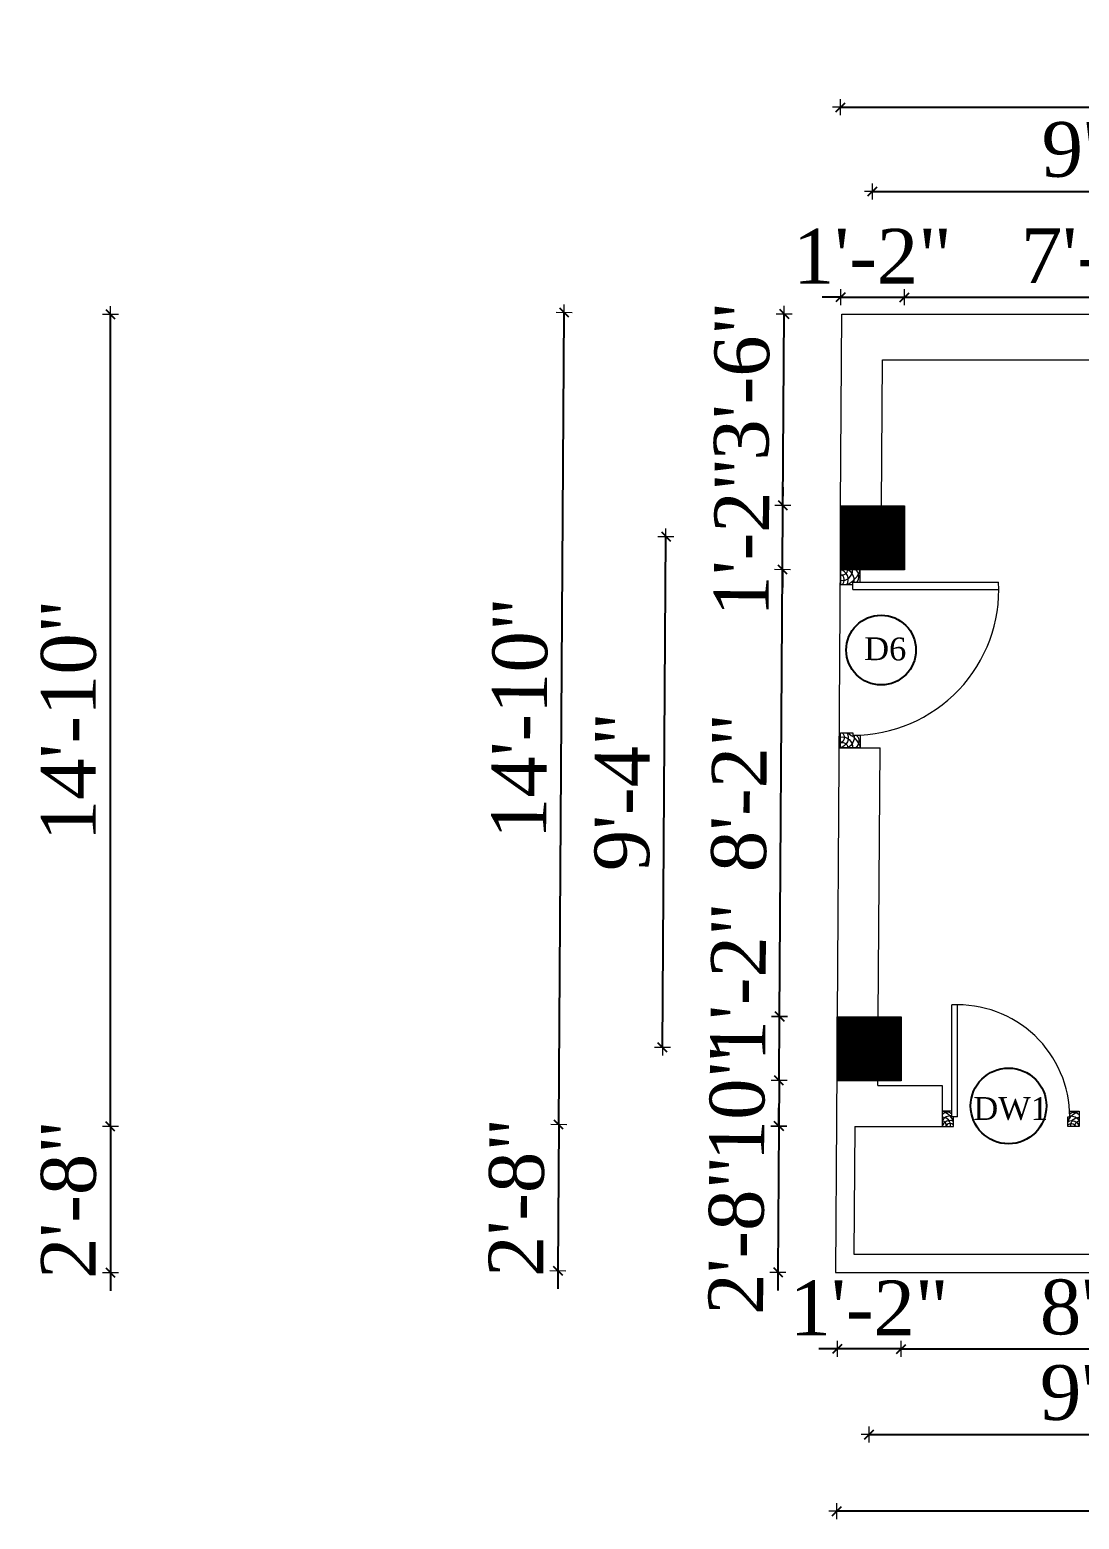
# Model space of a CAD drawing. Header units: inches. Extents: x 4069 to 291496, y -47643 to 12535.
# Drawn here: x 38003.6 to 38233.4, y 951.2 to 1277.6 of the extents above; entities that cross this region are included whole.
import ezdxf

# ---------------------------------------------------------------- set-up
doc = ezdxf.new("R2010")
doc.units = ezdxf.units.IN
doc.header["$LTSCALE"] = 5
doc.header["$MEASUREMENT"] = 0
for name, color, linetype, lineweight in [('A-WALL', 7, 'Continuous', 9), ('Dimension', 7, 'Continuous', 18), ('DOOR', 62, 'Continuous', 0)]:
    doc.layers.add(name, color=color, linetype=linetype, lineweight=lineweight)
doc.layers.add('dim line', color=7, linetype='Continuous', lineweight=15, true_color=0xfab2b2)
doc.layers.add('TEXT', color=6, linetype='Continuous')
doc.layers.add('WALL', color=7, linetype='Continuous')
doc.styles.add('ordinary', font='times.ttf')
doc.dimstyles.new('Copy of 96', dxfattribs={"dimtxt": 7, "dimasz": 4, "dimexe": 0.5, "dimexo": 0.5, "dimgap": 3, "dimtad": 1, "dimdec": 1, "dimzin": 11, "dimdsep": 46, "dimlunit": 4, "dimtxsty": 'ordinary', "dimblk": 'OBLIQUE', "dimcen": 0.09, "dimse1": 1, "dimse2": 1, "dimclrt": 6, "dimazin": 0, "dimtfac": 1, "dimtdec": 1, "dimtix": 1, "dimtmove": 2, "dimatfit": 3, "dimldrblk": 'leader', "dimfxl": 0.5, "dimfxlon": 1, "dimtolj": 1, "dimtzin": 0, "dimarcsym": 0})
pattern_1 = [(45, (13867.98235, -442.42636), (-0.08838834765, 0.08838834765), [])]

# ---------------------------------------------------------------- blocks, each defined once
blk = doc.blocks.new('oblique')
at = {"color": 0, "lineweight": -2}
blk.add_line((0.25, 0.25), (-0.25, -0.25), dxfattribs=at)
at = {"layer": 'dim line', "lineweight": 9}
for p, q in [((-0.4375, 0), (0.4375, 0)), ((0, 0.4375), (0, -0.4375))]:
    blk.add_line(p, q, dxfattribs=at)
blk = doc.blocks.new('*D1678')
at = {"layer": 'A-WALL', "color": 0, "lineweight": -2, "ltscale": 5, "transparency": 16777216}
blk.add_line((38021.25, 1037.29), (38021.25, 1215.29), dxfattribs=at)
at = {"layer": 'Defpoints', "color": 0, "ltscale": 5, "transparency": 16777216}
for p in [(37859.21, 1215.29, -58.17), (38021.25, 1215.29), (37885.16, 1037.29, -58.17)]:
    blk.add_point(p, dxfattribs=at)
at = {"layer": 'A-WALL', "color": 0, "lineweight": -2, "ltscale": 5, "transparency": 16777216, "xscale": 4, "yscale": 4, "zscale": 4}
for p, rotation in [((38021.25, 1215.29), 90), ((38021.25, 1037.29), 270)]:
    blk.add_blockref('oblique', p, dxfattribs=dict(at, rotation=rotation))
at = {"layer": 'A-WALL', "color": 6, "ltscale": 5, "transparency": 16777216, "insert": (38012.15, 1126.29), "char_height": 12, "attachment_point": 5, "rotation": 90, "style": 'ordinary'}
blk.add_mtext('\\A1;14\'-10"', dxfattribs=at)
blk = doc.blocks.new('_OBLIQUE')
at = {"color": 0, "linetype": 'ByBlock'}
blk.add_line((-0.5, -0.5), (0.5, 0.5), dxfattribs=at)
blk = doc.blocks.new('leader')
at = {"layer": 'Dimension'}
for p, q in [((0, -4.328), (0, 4.328)), ((-4.424, 0), (4.424, 0))]:
    blk.add_line(p, q, dxfattribs=at)
blk = doc.blocks.new('*D1685')
at = {"layer": 'A-WALL', "color": 0, "lineweight": -2, "ltscale": 5, "transparency": 16777216}
for p, q in [((38021.25, 1037.29), (38021.25, 1041.29)), ((38021.25, 1037.29), (38021.25, 1005.29)), ((38021.25, 1005.29), (38021.25, 1001.29))]:
    blk.add_line(p, q, dxfattribs=at)
at = {"layer": 'Defpoints', "color": 0, "ltscale": 5, "transparency": 16777216}
for p in [(37885.16, 1037.29, -58.17), (37864.77, 1005.29, -58), (38021.25, 1005.29)]:
    blk.add_point(p, dxfattribs=at)
at = {"layer": 'A-WALL', "color": 0, "lineweight": -2, "ltscale": 5, "transparency": 16777216, "xscale": 4, "yscale": 4, "zscale": 4}
for p, rotation in [((38021.25, 1037.29), 270), ((38021.25, 1005.29), 90)]:
    blk.add_blockref('oblique', p, dxfattribs=dict(at, rotation=rotation))
at = {"layer": 'A-WALL', "color": 6, "ltscale": 5, "transparency": 16777216, "insert": (38012.15, 1021.29), "char_height": 12, "attachment_point": 5, "rotation": 90, "style": 'ordinary'}
blk.add_mtext('\\A1;2\'-8"', dxfattribs=at)
blk = doc.blocks.new('A$C27B36B59')
at = {"layer": 'DOOR'}
for p, q in [((0, 4), (0, 0)), ((2.5, 4), (0, 4)), ((2.5, 2.5), (2.5, 4)), ((0, 0), (3, 0)), ((3, 2.5), (2.5, 2.5)), ((3, 0), (3, 2.5))]:
    blk.add_line(p, q, dxfattribs=at)
for centre, radius, start, end in [((-1.4, -0.54), 4.75, 22.1411, 72.838), ((1.34, 2.09), 1.64, 45.138, 144.8948), ((2.21, 0.3), 2.49, 83.3149, 152.658), ((0.13, 0.37), 2.05, 349.4875, 93.6805), ((1.96, -0.47), 2.01, 58.7447, 166.495), ((-0.06, 0.32), 1.13, 343.542, 86.947), ((2.08, -0.4), 1.17, 38.2816, 160.1519)]:
    blk.add_arc(centre, radius, start, end, dxfattribs=at)
blk = doc.blocks.new('D2')
at = {"layer": 'DOOR'}
for p, q in [((74473.95, 24047.59), (74473.95, 24018.09)), ((74473.95, 24047.59), (74475.45, 24047.59)), ((74475.45, 24047.59), (74475.45, 24018.13))]:
    blk.add_line(p, q, dxfattribs=at)
blk.add_arc((74473.95, 24047.59), 29.5, 180, 272.9146, dxfattribs=at)
at = {"layer": 'DOOR', "xscale": -1, "rotation": 180}
blk.add_blockref('A$C27B36B59', (74441.95, 24050.09), dxfattribs=at)
at = {"layer": 'DOOR', "rotation": 180}
blk.add_blockref('A$C27B36B59', (74477.95, 24050.09), dxfattribs=at)
blk = doc.blocks.new('*D1750')
at = {"layer": 'A-WALL', "color": 0, "lineweight": -2, "ltscale": 50, "transparency": 16777216}
for p, q in [((38180.44, 988.54), (38176.44, 988.54)), ((38194.44, 988.54), (38180.44, 988.54)), ((38194.44, 988.54), (38198.44, 988.54))]:
    blk.add_line(p, q, dxfattribs=at)
at = {"layer": 'Defpoints', "color": 0, "ltscale": 50, "transparency": 16777216}
for p in [(38180.44, 1047.29, -58.17), (38194.44, 1047.29, -58.17), (38180.44, 988.54)]:
    blk.add_point(p, dxfattribs=at)
at = {"layer": 'A-WALL', "color": 0, "lineweight": -2, "ltscale": 50, "transparency": 16777216, "xscale": 4, "yscale": 4, "zscale": 4}
blk.add_blockref('oblique', (38180.44, 988.54), dxfattribs=at)
at = {"layer": 'A-WALL', "color": 0, "lineweight": -2, "ltscale": 50, "transparency": 16777216, "xscale": 4, "yscale": 4, "zscale": 4, "rotation": 180}
blk.add_blockref('oblique', (38194.44, 988.54), dxfattribs=at)
at = {"layer": 'A-WALL', "color": 6, "ltscale": 50, "transparency": 16777216, "insert": (38187.44, 997.54), "char_height": 12, "attachment_point": 5, "style": 'ordinary'}
blk.add_mtext('\\A1;1\'-2"', dxfattribs=at)
blk = doc.blocks.new('*D1751')
at = {"layer": 'A-WALL', "color": 0, "lineweight": -2, "ltscale": 5, "transparency": 16777216}
blk.add_line((38194.44, 988.54), (38290.06, 988.54), dxfattribs=at)
at = {"layer": 'Defpoints', "color": 0, "ltscale": 5, "transparency": 16777216}
for p in [(38194.44, 1047.29, -58.17), (38290.06, 1047.29, -58.17), (38290.06, 988.54)]:
    blk.add_point(p, dxfattribs=at)
at = {"layer": 'A-WALL', "color": 0, "lineweight": -2, "ltscale": 5, "transparency": 16777216, "xscale": 4, "yscale": 4, "zscale": 4, "rotation": 180}
blk.add_blockref('oblique', (38194.44, 988.54), dxfattribs=at)
at = {"layer": 'A-WALL', "color": 0, "lineweight": -2, "ltscale": 5, "transparency": 16777216, "xscale": 4, "yscale": 4, "zscale": 4}
blk.add_blockref('oblique', (38290.06, 988.54), dxfattribs=at)
at = {"layer": 'A-WALL', "color": 6, "ltscale": 5, "transparency": 16777216, "insert": (38242.25, 997.64), "char_height": 12, "attachment_point": 5, "style": 'ordinary'}
blk.add_mtext('\\A1;8\'-0"', dxfattribs=at)
blk = doc.blocks.new('*D1710')
at = {"layer": 'A-WALL', "color": 0, "lineweight": -2, "ltscale": 5, "transparency": 16777216}
blk.add_line((38187.44, 969.79), (38297.06, 969.79), dxfattribs=at)
at = {"layer": 'Defpoints', "color": 0, "ltscale": 5, "transparency": 16777216}
for p in [(38187.44, 1054.29, -58.17), (38297.06, 1054.29, -58.17), (38297.06, 969.79)]:
    blk.add_point(p, dxfattribs=at)
at = {"layer": 'A-WALL', "color": 0, "lineweight": -2, "ltscale": 5, "transparency": 16777216, "xscale": 4, "yscale": 4, "zscale": 4, "rotation": 180}
blk.add_blockref('oblique', (38187.44, 969.79), dxfattribs=at)
at = {"layer": 'A-WALL', "color": 0, "lineweight": -2, "ltscale": 5, "transparency": 16777216, "xscale": 4, "yscale": 4, "zscale": 4}
blk.add_blockref('oblique', (38297.06, 969.79), dxfattribs=at)
at = {"layer": 'A-WALL', "color": 6, "ltscale": 5, "transparency": 16777216, "insert": (38242.25, 978.91), "char_height": 12, "attachment_point": 5, "style": 'ordinary'}
blk.add_mtext('\\A1;9\'-2"', dxfattribs=at)
blk = doc.blocks.new('*D1711')
at = {"layer": 'A-WALL', "color": 0, "lineweight": -2, "ltscale": 5, "transparency": 16777216}
blk.add_line((38594.02, 952.98), (38180.35, 952.98), dxfattribs=at)
at = {"layer": 'Defpoints', "color": 0, "ltscale": 5, "transparency": 16777216}
for p in [(38594.02, 1157.63, -58), (38180.35, 1047.29, -58.17), (38180.35, 952.98)]:
    blk.add_point(p, dxfattribs=at)
at = {"layer": 'A-WALL', "color": 0, "lineweight": -2, "ltscale": 5, "transparency": 16777216, "xscale": 4, "yscale": 4, "zscale": 4, "rotation": 180}
blk.add_blockref('oblique', (38180.35, 952.98), dxfattribs=at)
at = {"layer": 'A-WALL', "color": 0, "lineweight": -2, "ltscale": 5, "transparency": 16777216, "xscale": 4, "yscale": 4, "zscale": 4}
blk.add_blockref('oblique', (38594.02, 952.98), dxfattribs=at)
at = {"layer": 'A-WALL', "color": 6, "ltscale": 5, "transparency": 16777216, "insert": (38387.18, 962.08), "char_height": 12, "attachment_point": 5, "style": 'ordinary'}
blk.add_mtext('\\A1;34\'-6"', dxfattribs=at)
blk = doc.blocks.new('*D1759')
at = {"layer": 'A-WALL', "color": 0, "lineweight": -2, "ltscale": 50, "transparency": 16777216}
for p, q in [((38181.17, 1219), (38177.17, 1219)), ((38181.17, 1219), (38195.17, 1219)), ((38195.17, 1219), (38199.17, 1219))]:
    blk.add_line(p, q, dxfattribs=at)
at = {"layer": 'Defpoints', "color": 0, "ltscale": 50, "transparency": 16777216}
for p in [(38195.17, 1219), (38181.17, 1173.29, -58.17), (38195.17, 1173.29, -58.17)]:
    blk.add_point(p, dxfattribs=at)
at = {"layer": 'A-WALL', "color": 0, "lineweight": -2, "ltscale": 50, "transparency": 16777216, "xscale": 4, "yscale": 4, "zscale": 4}
blk.add_blockref('oblique', (38181.17, 1219), dxfattribs=at)
at = {"layer": 'A-WALL', "color": 0, "lineweight": -2, "ltscale": 50, "transparency": 16777216, "xscale": 4, "yscale": 4, "zscale": 4, "rotation": 180}
blk.add_blockref('oblique', (38195.17, 1219), dxfattribs=at)
at = {"layer": 'A-WALL', "color": 6, "ltscale": 50, "transparency": 16777216, "insert": (38188.17, 1228), "char_height": 12, "attachment_point": 5, "style": 'ordinary'}
blk.add_mtext('\\A1;1\'-2"', dxfattribs=at)
blk = doc.blocks.new('*D1760')
at = {"layer": 'A-WALL', "color": 0, "lineweight": -2, "ltscale": 5, "transparency": 16777216}
blk.add_line((38195.17, 1219), (38290.06, 1219), dxfattribs=at)
at = {"layer": 'Defpoints', "color": 0, "ltscale": 5, "transparency": 16777216}
for p in [(38290.06, 1219), (38195.17, 1173.29, -58.17), (38290.06, 1173.29, -58.17)]:
    blk.add_point(p, dxfattribs=at)
at = {"layer": 'A-WALL', "color": 0, "lineweight": -2, "ltscale": 5, "transparency": 16777216, "xscale": 4, "yscale": 4, "zscale": 4, "rotation": 180}
blk.add_blockref('oblique', (38195.17, 1219), dxfattribs=at)
at = {"layer": 'A-WALL', "color": 0, "lineweight": -2, "ltscale": 5, "transparency": 16777216, "xscale": 4, "yscale": 4, "zscale": 4}
blk.add_blockref('oblique', (38290.06, 1219), dxfattribs=at)
at = {"layer": 'A-WALL', "color": 6, "ltscale": 5, "transparency": 16777216, "insert": (38242.62, 1228.13), "char_height": 12, "attachment_point": 5, "style": 'ordinary'}
blk.add_mtext('\\A1;7\'-11"', dxfattribs=at)
blk = doc.blocks.new('*D1714')
at = {"layer": 'A-WALL', "color": 0, "lineweight": -2, "ltscale": 5, "transparency": 16777216}
blk.add_line((38188.17, 1242.2), (38297.06, 1242.2), dxfattribs=at)
at = {"layer": 'Defpoints', "color": 0, "ltscale": 5, "transparency": 16777216}
for p in [(38297.06, 1242.2), (38188.17, 1166.29, -58.17), (38297.06, 1166.29, -58.17)]:
    blk.add_point(p, dxfattribs=at)
at = {"layer": 'A-WALL', "color": 0, "lineweight": -2, "ltscale": 5, "transparency": 16777216, "xscale": 4, "yscale": 4, "zscale": 4, "rotation": 180}
blk.add_blockref('oblique', (38188.17, 1242.2), dxfattribs=at)
at = {"layer": 'A-WALL', "color": 0, "lineweight": -2, "ltscale": 5, "transparency": 16777216, "xscale": 4, "yscale": 4, "zscale": 4}
blk.add_blockref('oblique', (38297.06, 1242.2), dxfattribs=at)
at = {"layer": 'A-WALL', "color": 6, "ltscale": 5, "transparency": 16777216, "insert": (38242.62, 1251.32), "char_height": 12, "attachment_point": 5, "style": 'ordinary'}
blk.add_mtext('\\A1;9\'-1"', dxfattribs=at)
blk = doc.blocks.new('*D1715')
at = {"layer": 'A-WALL', "color": 0, "lineweight": -2, "ltscale": 5, "transparency": 16777216}
blk.add_line((38181.17, 1260.63), (38594.02, 1260.63), dxfattribs=at)
at = {"layer": 'Defpoints', "color": 0, "ltscale": 5, "transparency": 16777216}
for p in [(38594.02, 1260.63), (38181.17, 1173.29, -58.17), (38594.02, 1157.63, -58)]:
    blk.add_point(p, dxfattribs=at)
at = {"layer": 'A-WALL', "color": 0, "lineweight": -2, "ltscale": 5, "transparency": 16777216, "xscale": 4, "yscale": 4, "zscale": 4, "rotation": 180}
blk.add_blockref('oblique', (38181.17, 1260.63), dxfattribs=at)
at = {"layer": 'A-WALL', "color": 0, "lineweight": -2, "ltscale": 5, "transparency": 16777216, "xscale": 4, "yscale": 4, "zscale": 4}
blk.add_blockref('oblique', (38594.02, 1260.63), dxfattribs=at)
at = {"layer": 'A-WALL', "color": 6, "ltscale": 5, "transparency": 16777216, "insert": (38387.59, 1269.73), "char_height": 12, "attachment_point": 5, "style": 'ordinary'}
blk.add_mtext('\\A1;34\'-5"', dxfattribs=at)
blk = doc.blocks.new('*D1716')
at = {"layer": 'A-WALL', "color": 0, "lineweight": -2, "ltscale": 50, "transparency": 16777216}
blk.add_line((38167.72, 1047.38), (38167.81, 1061.38), dxfattribs=at)
at = {"layer": 'Defpoints', "color": 0, "ltscale": 50, "transparency": 16777216}
for p in [(38167.81, 1061.38), (38180.44, 1061.29, -58.17), (38180.35, 1047.29, -58.17)]:
    blk.add_point(p, dxfattribs=at)
at = {"layer": 'A-WALL', "color": 0, "lineweight": -2, "ltscale": 50, "transparency": 16777216, "xscale": 4, "yscale": 4, "zscale": 4}
for p, rotation in [((38167.81, 1061.38), 89.62590714726257), ((38167.72, 1047.38), 269.6259071472626)]:
    blk.add_blockref('oblique', p, dxfattribs=dict(at, rotation=rotation))
at = {"layer": 'A-WALL', "color": 6, "ltscale": 50, "transparency": 16777216, "insert": (38158.77, 1068.99), "char_height": 12, "attachment_point": 5, "rotation": 89.6259, "style": 'ordinary'}
blk.add_mtext('\\A1;1\'-2"', dxfattribs=at)
blk = doc.blocks.new('*D1717')
at = {"layer": 'A-WALL', "color": 0, "lineweight": -2, "ltscale": 5, "transparency": 16777216}
blk.add_line((38167.81, 1061.38), (38168.45, 1159.38), dxfattribs=at)
at = {"layer": 'Defpoints', "color": 0, "ltscale": 5, "transparency": 16777216}
for p in [(38168.45, 1159.38), (38181.17, 1159.29, -58.17), (38180.44, 1061.29, -58.17)]:
    blk.add_point(p, dxfattribs=at)
at = {"layer": 'A-WALL', "color": 0, "lineweight": -2, "ltscale": 5, "transparency": 16777216, "xscale": 4, "yscale": 4, "zscale": 4}
for p, rotation in [((38168.45, 1159.38), 89.6259071472208), ((38167.81, 1061.38), 269.6259071472208)]:
    blk.add_blockref('oblique', p, dxfattribs=dict(at, rotation=rotation))
at = {"layer": 'A-WALL', "color": 6, "ltscale": 5, "transparency": 16777216, "insert": (38159.03, 1110.44), "char_height": 12, "attachment_point": 5, "rotation": 89.6259, "style": 'ordinary'}
blk.add_mtext('\\A1;8\'-2"', dxfattribs=at)
blk = doc.blocks.new('*D1766')
at = {"layer": 'A-WALL', "color": 0, "lineweight": -2, "ltscale": 5, "transparency": 16777216}
for p, q in [((38168.54, 1173.38), (38168.57, 1177.38)), ((38168.45, 1159.38), (38168.54, 1173.38)), ((38168.45, 1159.38), (38168.43, 1155.38))]:
    blk.add_line(p, q, dxfattribs=at)
at = {"layer": 'Defpoints', "color": 0, "ltscale": 5, "transparency": 16777216}
for p in [(38168.54, 1173.38), (38181.17, 1173.29, -58.17), (38181.17, 1159.29, -58.17)]:
    blk.add_point(p, dxfattribs=at)
at = {"layer": 'A-WALL', "color": 0, "lineweight": -2, "ltscale": 5, "transparency": 16777216, "xscale": 4, "yscale": 4, "zscale": 4}
for p, rotation in [((38168.54, 1173.38), 269.6259071472208), ((38168.45, 1159.38), 89.6259071472208)]:
    blk.add_blockref('oblique', p, dxfattribs=dict(at, rotation=rotation))
at = {"layer": 'A-WALL', "color": 6, "ltscale": 5, "transparency": 16777216, "insert": (38159.5, 1166.44), "char_height": 12, "attachment_point": 5, "rotation": 89.6259, "style": 'ordinary'}
blk.add_mtext('\\A1;1\'-2"', dxfattribs=at)
blk = doc.blocks.new('*D1718')
at = {"layer": 'A-WALL', "color": 0, "lineweight": -2, "ltscale": 5, "transparency": 16777216}
blk.add_line((38142.18, 1054.59), (38142.92, 1166.59), dxfattribs=at)
at = {"layer": 'Defpoints', "color": 0, "ltscale": 5, "transparency": 16777216}
for p in [(38142.92, 1166.59), (38188.17, 1166.29, -58.17), (38187.44, 1054.29, -58.17)]:
    blk.add_point(p, dxfattribs=at)
at = {"layer": 'A-WALL', "color": 0, "lineweight": -2, "ltscale": 5, "transparency": 16777216, "xscale": 4, "yscale": 4, "zscale": 4}
for p, rotation in [((38142.92, 1166.59), 89.6259071472208), ((38142.18, 1054.59), 269.6259071472208)]:
    blk.add_blockref('oblique', p, dxfattribs=dict(at, rotation=rotation))
at = {"layer": 'A-WALL', "color": 6, "ltscale": 5, "transparency": 16777216, "insert": (38133.43, 1110.65), "char_height": 12, "attachment_point": 5, "rotation": 89.6259, "style": 'ordinary'}
blk.add_mtext('\\A1;9\'-4"', dxfattribs=at)
blk = doc.blocks.new('*D1719')
at = {"layer": 'A-WALL', "color": 0, "lineweight": -2, "ltscale": 5, "transparency": 16777216}
blk.add_line((38119.46, 1037.69), (38120.62, 1215.69), dxfattribs=at)
at = {"layer": 'Defpoints', "color": 0, "ltscale": 5, "transparency": 16777216}
for p in [(38120.62, 1215.69), (38181.44, 1215.29, -58.17), (38180.28, 1037.29, -58.17)]:
    blk.add_point(p, dxfattribs=at)
at = {"layer": 'A-WALL', "color": 0, "lineweight": -2, "ltscale": 5, "transparency": 16777216, "xscale": 4, "yscale": 4, "zscale": 4}
for p, rotation in [((38120.62, 1215.69), 89.6259071472208), ((38119.46, 1037.69), 269.6259071472208)]:
    blk.add_blockref('oblique', p, dxfattribs=dict(at, rotation=rotation))
at = {"layer": 'A-WALL', "color": 6, "ltscale": 5, "transparency": 16777216, "insert": (38110.94, 1126.75), "char_height": 12, "attachment_point": 5, "rotation": 89.6259, "style": 'ordinary'}
blk.add_mtext('\\A1;14\'-10"', dxfattribs=at)
blk = doc.blocks.new('*D1769')
at = {"layer": 'A-WALL', "color": 0, "lineweight": -2, "ltscale": 5, "transparency": 16777216}
blk.add_line((38168.54, 1173.38), (38168.82, 1215.38), dxfattribs=at)
at = {"layer": 'Defpoints', "color": 0, "ltscale": 5, "transparency": 16777216}
for p in [(38168.82, 1215.38), (38181.44, 1215.29, -58.17), (38181.17, 1173.29, -58.17)]:
    blk.add_point(p, dxfattribs=at)
at = {"layer": 'A-WALL', "color": 0, "lineweight": -2, "ltscale": 5, "transparency": 16777216, "xscale": 4, "yscale": 4, "zscale": 4}
for p, rotation in [((38168.82, 1215.38), 89.6259071472208), ((38168.54, 1173.38), 269.6259071472208)]:
    blk.add_blockref('oblique', p, dxfattribs=dict(at, rotation=rotation))
at = {"layer": 'A-WALL', "color": 6, "ltscale": 5, "transparency": 16777216, "insert": (38159.58, 1200.63), "char_height": 12, "attachment_point": 5, "rotation": 89.6259, "style": 'ordinary'}
blk.add_mtext('\\A1;3\'-6"', dxfattribs=at)
blk = doc.blocks.new('*D1725')
at = {"layer": 'A-WALL', "color": 0, "lineweight": -2, "ltscale": 5, "transparency": 16777216}
for p, q in [((38167.72, 1047.38), (38167.75, 1051.38)), ((38167.72, 1047.38), (38167.66, 1037.38)), ((38167.66, 1037.38), (38167.63, 1033.38))]:
    blk.add_line(p, q, dxfattribs=at)
at = {"layer": 'Defpoints', "color": 0, "ltscale": 5, "transparency": 16777216}
for p in [(38180.35, 1047.29, -58.17), (38167.66, 1037.38), (38180.28, 1037.29, -58.17)]:
    blk.add_point(p, dxfattribs=at)
at = {"layer": 'A-WALL', "color": 0, "lineweight": -2, "ltscale": 5, "transparency": 16777216, "xscale": 4, "yscale": 4, "zscale": 4}
for p, rotation in [((38167.72, 1047.38), 269.6259071472208), ((38167.66, 1037.38), 89.6259071472208)]:
    blk.add_blockref('oblique', p, dxfattribs=dict(at, rotation=rotation))
at = {"layer": 'A-WALL', "color": 6, "ltscale": 5, "transparency": 16777216, "insert": (38158.59, 1042.44), "char_height": 12, "attachment_point": 5, "rotation": 89.6259, "style": 'ordinary'}
blk.add_mtext('\\A1;10"', dxfattribs=at)
blk = doc.blocks.new('*D1770')
at = {"layer": 'A-WALL', "color": 0, "lineweight": -2, "ltscale": 5, "transparency": 16777216}
for p, q in [((38167.66, 1037.38), (38167.68, 1041.38)), ((38167.66, 1037.38), (38167.45, 1005.38)), ((38167.45, 1005.38), (38167.42, 1001.38))]:
    blk.add_line(p, q, dxfattribs=at)
at = {"layer": 'Defpoints', "color": 0, "ltscale": 5, "transparency": 16777216}
for p in [(38180.28, 1037.29, -58.17), (38167.45, 1005.38), (38180.07, 1005.29, -58.17)]:
    blk.add_point(p, dxfattribs=at)
at = {"layer": 'A-WALL', "color": 0, "lineweight": -2, "ltscale": 5, "transparency": 16777216, "xscale": 4, "yscale": 4, "zscale": 4}
for p, rotation in [((38167.66, 1037.38), 269.6259071472208), ((38167.45, 1005.38), 89.6259071472208)]:
    blk.add_blockref('oblique', p, dxfattribs=dict(at, rotation=rotation))
at = {"layer": 'A-WALL', "color": 6, "ltscale": 5, "transparency": 16777216, "insert": (38158.4, 1013.46), "char_height": 12, "attachment_point": 5, "rotation": 89.6259, "style": 'ordinary'}
blk.add_mtext('\\A1;2\'-8"', dxfattribs=at)
blk = doc.blocks.new('*D1729')
at = {"layer": 'A-WALL', "color": 0, "lineweight": -2, "ltscale": 5, "transparency": 16777216}
for p, q in [((38119.46, 1037.69), (38119.48, 1041.69)), ((38119.46, 1037.69), (38119.25, 1005.69)), ((38119.25, 1005.69), (38119.22, 1001.69))]:
    blk.add_line(p, q, dxfattribs=at)
at = {"layer": 'Defpoints', "color": 0, "ltscale": 5, "transparency": 16777216}
for p in [(38180.28, 1037.29, -58.17), (38119.25, 1005.69), (38180.07, 1005.29, -58.17)]:
    blk.add_point(p, dxfattribs=at)
at = {"layer": 'A-WALL', "color": 0, "lineweight": -2, "ltscale": 5, "transparency": 16777216, "xscale": 4, "yscale": 4, "zscale": 4}
for p, rotation in [((38119.46, 1037.69), 269.6259071472208), ((38119.25, 1005.69), 89.6259071472208)]:
    blk.add_blockref('oblique', p, dxfattribs=dict(at, rotation=rotation))
at = {"layer": 'A-WALL', "color": 6, "ltscale": 5, "transparency": 16777216, "insert": (38110.25, 1021.75), "char_height": 12, "attachment_point": 5, "rotation": 89.6259, "style": 'ordinary'}
blk.add_mtext('\\A1;2\'-8"', dxfattribs=at)

msp = doc.modelspace()

# ---------------------------------------------------------------- hatches: boundary and pattern name
at = {"layer": 'A-WALL', "ltscale": 5}
h = msp.add_hatch(dxfattribs=at)
h.set_pattern_fill('ANSI31', color=256)
h.set_pattern_definition(pattern_1)
h.paths.add_polyline_path([(38195.17053, 1173.29479), (38181.17053, 1173.29479), (38181.17053, 1159.29479), (38185.50387, 1159.29479), (38195.17053, 1159.29479)])
h = msp.add_hatch(dxfattribs=at)
h.set_pattern_fill('ANSI31', color=256)
h.set_pattern_definition(pattern_1)
h.paths.add_polyline_path([(38180.43926, 1061.29479), (38180.43926, 1047.29479), (38194.43926, 1047.29479), (38194.43926, 1061.29479)])

# ---------------------------------------------------------------- linework, layer by layer
for p, q in [((38181.17053, 1173.29479), (38181.44476, 1215.29479)), ((38181.44476, 1215.29479), (38491.35567, 1215.29479)), ((38190.17034, 1173.23603), (38190.37966, 1205.29479)), ((38190.37966, 1205.29479), (38490.78167, 1205.29479)), ((38181.17053, 1173.29479), (38180.07362, 1005.29479)), ((38180.82448, 1120.29491), (38189.82467, 1120.29491)), ((38189.43945, 1061.29479), (38189.82467, 1120.29491)), ((38189.34151, 1046.29479), (38189.34804, 1047.29479)), ((38189.34151, 1046.29479), (38203.43926, 1046.29479)), ((38203.43926, 1046.29479), (38203.43926, 1037.29479)), ((38184.28264, 1037.29479), (38184.09982, 1009.29479)), ((38184.28264, 1037.29479), (38203.43926, 1037.29479)), ((38184.09982, 1009.29479), (38494.71434, 1009.29479)), ((38180.07362, 1005.29479), (38496.90809, 1005.29479))]:
    msp.add_line(p, q, dxfattribs=at)
for points in [[(38181.17053, 1173.29479), (38195.17053, 1173.29479), (38195.17053, 1159.29479), (38181.17053, 1159.29479)], [(38180.43926, 1061.29479), (38194.43926, 1061.29479), (38194.43926, 1047.29479), (38180.43926, 1047.29479)]]:
    msp.add_lwpolyline(points, close=True, dxfattribs=at)
at = {"layer": 'TEXT'}
for centre, radius in [((38190.05429, 1141.69161), 7.64038), ((38217.96549, 1041.79479), 8.29786)]:
    msp.add_circle(centre, radius, dxfattribs=at)

# ---------------------------------------------------------------- block references
at = {"layer": 'WALL', "color": 2, "linetype": 'ByBlock'}
for p, xscale, yscale, zscale, rotation in [((64235.43244, -79525.15237), 1.083333333326322, 1.083333333326322, 1.083333333326322, 89.99999999998198), ((100265.91601, 21078.23305), 0.8332999999984168, 0.8333000000000084, 0.8333, 180)]:
    msp.add_blockref('D2', p, dxfattribs=dict(at, xscale=xscale, yscale=yscale, zscale=zscale, rotation=rotation))

# ---------------------------------------------------------------- texts
at = {"layer": 'TEXT', "style": 'ordinary'}
for s, rotation, p in [('D6', 359.5142373, (38186.32804, 1139.49036)), ('DW1', 0.0003881, (38210.25307, 1038.73067))]:
    msp.add_text(s, height=5, rotation=rotation, dxfattribs=at).set_placement(p)

# ---------------------------------------------------------------- dimensions: what is measured, and where the dimension line sits
at = {"layer": 'A-WALL', "ltscale": 5}
for base, p1, p2, picture, middle in [((38594.01853, 1260.62989, 58.16904), (38181.17053, 1173.29479), (38594.01853, 1157.63402, 0.16904), '*D1715', (38387.59453, 1269.73371, 58.16904)), ((38297.06037, 1242.19709, 58.16904), (38188.17053, 1166.29479), (38297.06037, 1166.29479), '*D1714', (38242.61545, 1251.31821, 58.16904)), ((38290.06037, 1219.00391, 58.16904), (38195.17053, 1173.29479), (38290.06037, 1173.29479), '*D1760', (38242.61545, 1228.12503, 58.16904)), ((38180.34785, 952.97814, 58.16904), (38594.01853, 1157.63402, 0.16904), (38180.34785, 1047.29479), '*D1711', (38387.18319, 962.08197, 58.16904)), ((38297.06037, 969.7854, 58.16904), (38187.43926, 1054.29479), (38297.06037, 1054.29479), '*D1710', (38242.24981, 978.90653, 58.16904)), ((38290.06037, 988.5382, 58.16904), (38194.43926, 1047.29479), (38290.06037, 1047.29479), '*D1751', (38242.24981, 997.64202, 58.16904))]:
    dim = msp.add_linear_dim(base=base, p1=p1, p2=p2, dimstyle='Copy of 96', override={"dimtxt": 12, "dimdec": 0, "dimblk": 'oblique', "dimtdec": 0, "dimarcsym": 1}, dxfattribs=at)
    dim.commit()
    dim.dimension.update_dxf_attribs({"geometry": picture, "text_midpoint": middle})
at = {"layer": 'A-WALL', "ltscale": 50}
for base, p1, p2, picture, middle in [((38195.17053, 1219.00391, 58.16904), (38181.17053, 1173.29479), (38195.17053, 1173.29479), '*D1759', (38188.17053, 1228.00391, 58.16904)), ((38180.43926, 988.5382, 58.16904), (38194.43926, 1047.29479), (38180.43926, 1047.29479), '*D1750', (38187.43926, 997.5382, 58.16904))]:
    dim = msp.add_linear_dim(base=base, p1=p1, p2=p2, dimstyle='Copy of 96', override={"dimtxt": 12, "dimdec": 0, "dimblk": 'oblique', "dimtdec": 0, "dimarcsym": 1}, dxfattribs=at)
    dim.commit()
    dim.dimension.update_dxf_attribs({"geometry": picture, "text_midpoint": middle})
at = {"layer": 'A-WALL', "ltscale": 5}
for base, p1, p2, angle, picture, middle in [((38120.62029, 1215.69193, 58.16904), (38180.28255, 1037.29479), (38181.44476, 1215.29479), 269.6259071, '*D1719', (38110.93556, 1126.75137, 58.16904)), ((38021.25476, 1215.29479, 58.16904), (37885.16464, 1037.29479), (37859.21344, 1215.29479), 90, '*D1678', (38012.15094, 1126.29479, 58.16904)), ((38168.54492, 1173.37722, 58.16904), (38181.17053, 1159.29479), (38181.17053, 1173.29479), 269.6259071, '*D1766', (38159.4994, 1166.43628, 58.16904)), ((38142.91546, 1166.59027, 58.16904), (38187.43926, 1054.29479), (38188.17053, 1166.29479), 269.6259071, '*D1718', (38133.42889, 1110.64982, 58.16904)), ((38168.45351, 1159.37782, 58.16904), (38180.43926, 1061.29479), (38181.17053, 1159.29479), 269.6259071, '*D1717', (38159.02995, 1110.43696, 58.16904)), ((38167.65694, 1037.37722, 58.16904), (38180.34785, 1047.29479), (38180.28255, 1037.29479), 269.6259071, '*D1725', (38158.58596, 1042.43666, 58.16904)), ((38021.25476, 1005.29479, 58.16904), (37885.16464, 1037.29479), (37864.76586, 1005.29479, 0.16904), 90, '*D1685', (38012.15094, 1021.29479, 58.16904)), ((38119.24915, 1005.69193, 58.16904), (38180.28255, 1037.29479), (38180.07362, 1005.29479), 269.6259071, '*D1729', (38110.24999, 1021.75137, 58.16904))]:
    dim = msp.add_linear_dim(base=base, p1=p1, p2=p2, angle=angle, dimstyle='Copy of 96', override={"dimtxt": 12, "dimdec": 0, "dimblk": 'oblique', "dimtdec": 0, "dimarcsym": 1}, dxfattribs=at)
    dim.commit()
    dim.dimension.update_dxf_attribs({"geometry": picture, "text_midpoint": middle})
for base, p1, p2, picture, middle in [((38168.81914, 1215.37722, 58.16904), (38181.17053, 1173.29479), (38181.44476, 1215.29479), '*D1769', (38159.5784, 1200.63106, 58.16904)), ((38167.448, 1005.37722, 58.16904), (38180.28255, 1037.29479), (38180.07362, 1005.29479), '*D1770', (38158.40314, 1013.45784, 58.16904))]:
    dim = msp.add_linear_dim(base=base, p1=p1, p2=p2, angle=269.6259071, dimstyle='Copy of 96', override={"dimtxt": 12, "dimdec": 0, "dimblk": 'oblique', "dimtdec": 0, "dimarcsym": 1}, dxfattribs=at)
    dim.commit()
    dim.dimension.update_dxf_attribs({"geometry": picture, "text_midpoint": middle, "dimtype": 160})
at = {"layer": 'A-WALL', "ltscale": 50}
dim = msp.add_linear_dim(base=(38167.81364, 1061.37722, 58.16904), p1=(38180.34785, 1047.29479), p2=(38180.43926, 1061.29479), angle=89.6259071, dimstyle='Copy of 96', override={"dimtxt": 12, "dimdec": 0, "dimblk": 'oblique', "dimtdec": 0, "dimarcsym": 1}, dxfattribs=at)
dim.commit()
dim.dimension.update_dxf_attribs({"geometry": '*D1716', "text_midpoint": (38158.76813, 1068.98851, 58.16904), "dimtype": 161})

doc.saveas('drawing.dxf')
